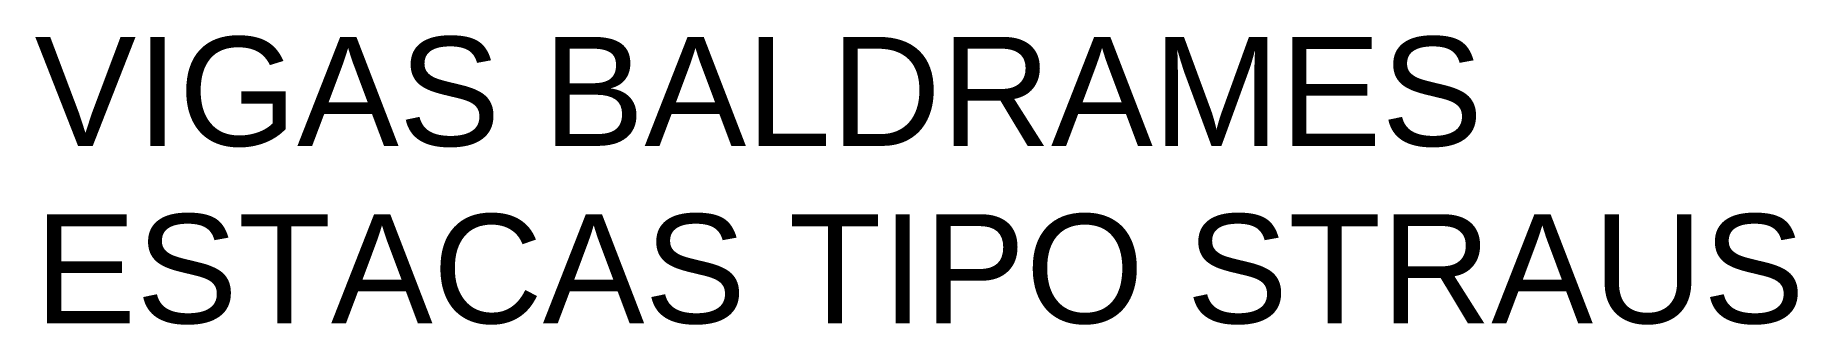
# Model space of a CAD drawing. Header units: millimetres. Extents: x 66823.92 to 66825.93, y 7073.56 to 7073.89.
import ezdxf

# ---------------------------------------------------------------- set-up
doc = ezdxf.new("R2010")
doc.units = ezdxf.units.MM
doc.layers.add('05', color=5, linetype='Continuous')
doc.styles.get("Standard").update_dxf_attribs({"font": 'arial.ttf'})

msp = doc.modelspace()

# ---------------------------------------------------------------- texts
at = {"layer": '05', "color": 250}
for s, p in [('VIGAS BALDRAMES', (66823.9173, 7073.767)), ('ESTACAS TIPO STRAUS', (66823.9173, 7073.564))]:
    msp.add_text(s, height=0.1248, dxfattribs=at).set_placement(p)

doc.saveas('drawing.dxf')
